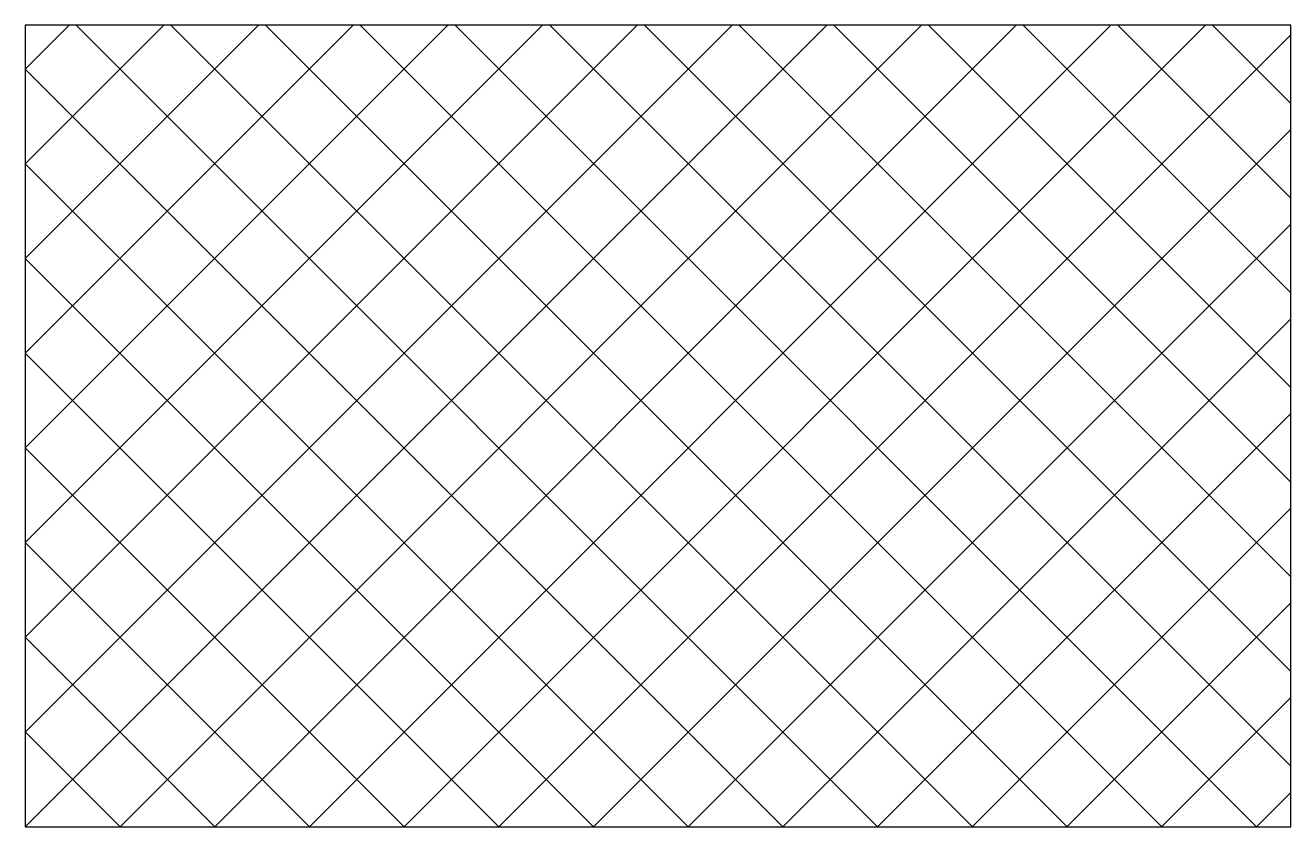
# Model space of a CAD drawing. Header units: millimetres. Extents: x -15 to 15, y 0.5 to 19.5.
import ezdxf

# ---------------------------------------------------------------- set-up
doc = ezdxf.new("R2010")
doc.units = ezdxf.units.MM

msp = doc.modelspace()

# ---------------------------------------------------------------- hatches: boundary and pattern name
h = msp.add_hatch()
h.set_pattern_fill('ANSI37', color=256, scale=0.5)
h.set_pattern_definition([(45, (-15, 0.5), (-1.12253, 1.12253), []), (135, (-15, 0.5), (-1.12253, -1.12253), [])])
h.paths.add_polyline_path([(15, 0.5), (15, 19.5), (-15, 19.5), (-15, 0.5)])

# ---------------------------------------------------------------- linework, layer by layer
msp.add_lwpolyline([(15, 19.5), (-15, 19.5), (-15, 0.5), (15, 0.5), (15, 19.5)], close=True)

doc.saveas('drawing.dxf')
